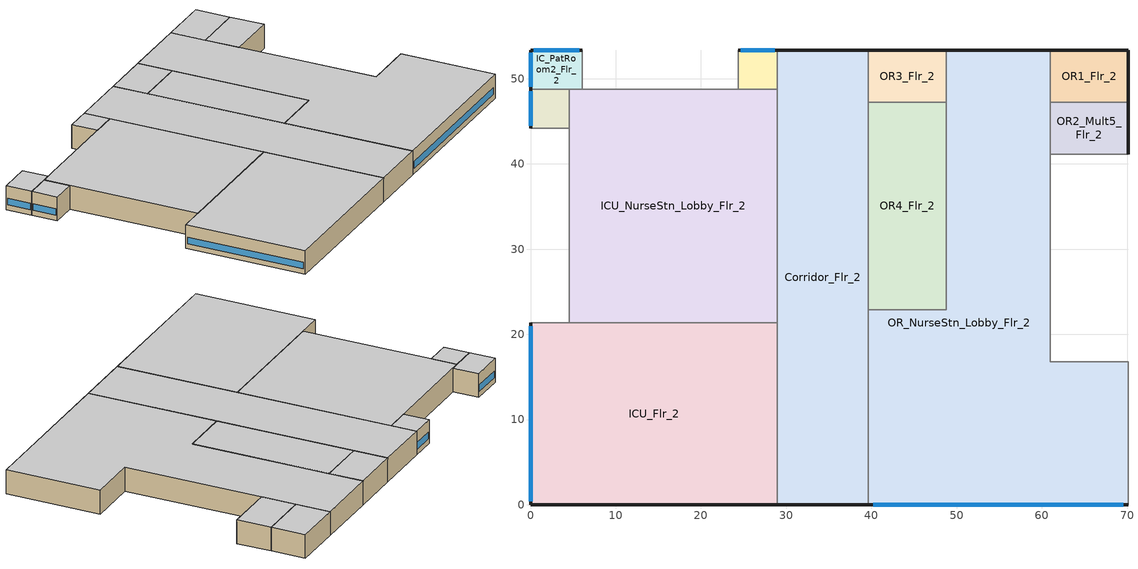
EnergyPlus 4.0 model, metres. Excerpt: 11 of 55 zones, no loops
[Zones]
Corridor_Flr_2
 floor adiabatic (INT-FLOOR-TOPSIDE): 39.62,53.34 39.62,0 28.96,0 28.96,53.34 z4.27
 wall outside (ext-walls-mass-nonres): 39.62,53.34 28.96,53.34 / 28.96,0 39.62,0 z4.27:8.54
 wall adiabatic (int-walls): 39.62,0 39.62,53.34 / 28.96,53.34 28.96,0 z4.27:8.54
 ceiling adiabatic (INT-FLOOR-UNDERSIDE): 28.96,53.34 28.96,0 39.62,0 39.62,53.34 z8.54
ICU_Flr_2
 floor adiabatic (INT-FLOOR-TOPSIDE): 28.96,21.34 28.96,0 0,0 0,21.34 z4.27
 wall outside (ext-walls-mass-nonres): 0,21.34 0,0 28.96,0 z4.27:8.54
 wall adiabatic (int-walls): 28.96,0 28.96,21.34 0,21.34 z4.27:8.54
 window (window-nonres-fixed): 0,20.94 0,0.4 z5.18:6.4
 ceiling adiabatic (INT-FLOOR-UNDERSIDE): 0,21.34 0,0 28.96,0 28.96,21.34 z8.54
ICU_NurseStn_Lobby_Flr_2
 floor adiabatic (INT-FLOOR-TOPSIDE): 4.57,21.34 4.57,48.77 28.96,48.77 28.96,21.34 z4.27
 wall adiabatic (int-walls): 28.96,21.34 28.96,48.77 4.57,48.77 4.57,21.34 28.96,21.34 z4.27:8.54
 ceiling adiabatic (INT-FLOOR-UNDERSIDE): 4.57,21.34 28.96,21.34 28.96,48.77 4.57,48.77 z8.54
IC_PatRoom1_Mult5_Flr_2
 floor adiabatic (INT-FLOOR-TOPSIDE): 28.96,53.34 28.96,48.77 24.38,48.77 24.38,53.34 z4.27
 wall outside (ext-walls-mass-nonres): 28.96,53.34 24.38,53.34 z4.27:8.54
 wall adiabatic (int-walls): 24.38,53.34 24.38,48.77 28.96,48.77 28.96,53.34 z4.27:8.54
 window (window-nonres-fixed): 28.68,53.34 24.66,53.34 z5.18:6.4
 ceiling adiabatic (INT-FLOOR-UNDERSIDE): 24.38,53.34 24.38,48.77 28.96,48.77 28.96,53.34 z8.54
IC_PatRoom2_Flr_2
 floor adiabatic (INT-FLOOR-TOPSIDE): 6.1,53.34 6.1,48.77 0,48.77 0,53.34 z4.27
 wall outside (ext-walls-mass-nonres): 6.1,53.34 0,53.34 0,48.77 z4.27:8.54
 wall adiabatic (int-walls): 0,48.77 6.1,48.77 6.1,53.34 z4.27:8.54
 window (window-nonres-fixed): 5.73,53.34 0.37,53.34 / 0,53.07 0,49.04 z5.18:6.4
 ceiling adiabatic (INT-FLOOR-UNDERSIDE): 0,53.34 0,48.77 6.1,48.77 6.1,53.34 z8.54
IC_PatRoom3_Mult6_Flr_2
 floor adiabatic (INT-FLOOR-TOPSIDE): 4.57,48.77 4.57,44.2 0,44.2 0,48.77 z4.27
 wall outside (ext-walls-mass-nonres): 0,48.77 0,44.2 z4.27:8.54
 wall adiabatic (int-walls): 0,44.2 4.57,44.2 4.57,48.77 0,48.77 z4.27:8.54
 window (window-nonres-fixed): 0,48.49 0,44.47 z5.18:6.4
 ceiling adiabatic (INT-FLOOR-UNDERSIDE): 0,48.77 0,44.2 4.57,44.2 4.57,48.77 z8.54
OR1_Flr_2
 floor adiabatic (INT-FLOOR-TOPSIDE): 70.1,53.34 70.1,47.24 60.96,47.24 60.96,53.34 z4.27
 wall outside (ext-walls-mass-nonres): 70.1,47.24 70.1,53.34 60.96,53.34 z4.27:8.54
 wall adiabatic (int-walls): 60.96,53.34 60.96,47.24 70.1,47.24 z4.27:8.54
 ceiling adiabatic (INT-FLOOR-UNDERSIDE): 60.96,53.34 60.96,47.24 70.1,47.24 70.1,53.34 z8.54
OR2_Mult5_Flr_2
 floor adiabatic (INT-FLOOR-TOPSIDE): 70.1,47.24 70.1,41.15 60.96,41.15 60.96,47.24 z4.27
 wall outside (ext-walls-mass-nonres): 70.1,41.15 70.1,47.24 z4.27:8.54
 wall adiabatic (int-walls): 70.1,47.24 60.96,47.24 60.96,41.15 70.1,41.15 z4.27:8.54
 ceiling adiabatic (INT-FLOOR-UNDERSIDE): 60.96,47.24 60.96,41.15 70.1,41.15 70.1,47.24 z8.54
OR3_Flr_2
 floor adiabatic (INT-FLOOR-TOPSIDE): 48.77,53.34 48.77,47.24 39.62,47.24 39.62,53.34 z4.27
 wall outside (ext-walls-mass-nonres): 48.77,53.34 39.62,53.34 z4.27:8.54
 wall adiabatic (int-walls): 39.62,53.34 39.62,47.24 48.77,47.24 48.77,53.34 z4.27:8.54
 ceiling adiabatic (INT-FLOOR-UNDERSIDE): 39.62,53.34 39.62,47.24 48.77,47.24 48.77,53.34 z8.54
OR4_Flr_2
 floor adiabatic (INT-FLOOR-TOPSIDE): 48.77,47.24 48.77,22.86 39.62,22.86 39.62,47.24 z4.27
 wall adiabatic (int-walls): 48.77,22.86 48.77,47.24 39.62,47.24 39.62,22.86 48.77,22.86 z4.27:8.54
 ceiling adiabatic (INT-FLOOR-UNDERSIDE): 39.62,47.24 39.62,22.86 48.77,22.86 48.77,47.24 z8.54
OR_NurseStn_Lobby_Flr_2
 floor adiabatic (INT-FLOOR-TOPSIDE): 39.62,0 39.62,22.86 48.77,22.86 48.77,53.34 60.96,53.34 60.96,16.76 70.1,16.76 70.1,0 z4.27
 wall outside (ext-walls-mass-nonres): 60.96,53.34 48.77,53.34 / 39.62,0 70.1,0 z4.27:8.54
 wall adiabatic (int-walls): 70.1,0 70.1,16.76 60.96,16.76 60.96,53.34 / 48.77,53.34 48.77,22.86 39.62,22.86 39.62,0 z4.27:8.54
 window (window-nonres-fixed): 40.2,0 69.53,0 z5.18:6.4
 ceiling adiabatic (INT-FLOOR-UNDERSIDE): 39.62,0 70.1,0 70.1,16.76 60.96,16.76 60.96,53.34 48.77,53.34 48.77,22.86 39.62,22.86 z8.54
[Site:Location]
USA AZ-PHOENIX: Latitude {deg}=33.42; Longitude {deg}=-112.02; Time Zone {hr}=-7; Elevation {m}=339
[SizingPeriod:DesignDay] Barometric Pressure {Pa}=97318; Rain {0-no,1-yes}=0; Snow on ground {0-no,1-yes}=0; Day of Month=21; Daylight Savings Time Indicator=0; Humidity Indicating Type=WetBulb
Name | Maximum Dry-Bulb Temperature {C} | Daily Temp Range {C} | Humidity Indicating Conditions at Maximum Dry-Bulb | Wind Speed {m/s} design conditions vs. traditional 6.71 m/s (15 mph) | Wind Direction {Degrees; N=0, S=180} | Clearness {0.0 to 1.1} | Month | Day Type | Wind Speed {m/s} design conditions vs. traditional 3.35 m/s (7mph)
PHOENIX Ann Htg 99.6% Condns DB | 2.9 | 0 | 2.9 | 2 | 120 | 0 | 12 | WinterDesignDay
PHOENIX Ann Clg .4% Condns WB=>MDB | 36 | 12.3 | 24.5 |  | 270 | 1 | 7 | SummerDesignDay | 4.1
[Site:GroundTemperature:BuildingSurface]
19.266, 19.196, 20.396, 21.375, 21.525, 21.18, 21.067, 21.286, 21.442, 21.586, 20.307, 19.387
[Site:WaterMainsTemperature]
Calculation Method=CORRELATION; Annual Average Outdoor Air Temperature {C}=22.47; Maximum Difference In Monthly Average Outdoor Air Temperatures {deltaC}=21.9
[Building]
Benchmark Hospital Post-1980 V1.2_4.0: North Axis=0; Terrain=City; Loads Convergence Tolerance Value=0.04; Temperature Convergence Tolerance Value=0.2; Solar Distribution=FullInteriorAndExterior; Maximum Number of Warmup Days=25
[Construction]
ext-walls-mass-nonres: 1IN Stucco, 8IN Concrete HW, Mass NonRes Wall Insulation, 1/2IN Gypsum
int-walls: 1/2IN Gypsum, 1/2IN Gypsum
INT-FLOOR-TOPSIDE: MAT-CC05 4 HW CONCRETE, CP02 CARPET PAD
INT-FLOOR-UNDERSIDE: CP02 CARPET PAD, MAT-CC05 4 HW CONCRETE
window-nonres-fixed: ExistingBuildingNonRes Fixed Assembly Window
InteriorFurnishings: Std Wood 6inch
[Material] Thermal Absorptance=0.9
Name | Roughness | Thickness {m} | Conductivity {W/m-K} | Density {kg/m3} | Specific Heat {J/kg-K} | Solar Absorptance | Visible Absorptance | Thickness | Conductivity | Density | Specific Heat
Mass NonRes Wall Insulation | MediumRough | 0.000436781 | 0.049 | 265 | 836.8 | 0.7 | 0.7
1/2IN Gypsum | Smooth | 0.0127 | 0.16 | 784.9 | 830 | 0.92 | 0.92
1IN Stucco | Smooth |  |  |  |  | 0.92 | 0.92 | 0.0253 | 0.6918 | 1858 | 837
8IN CONCRETE HW | Rough | 0.2032 | 1.311 | 2240 | 836.8 | 0.7 | 0.7
MAT-CC05 4 HW CONCRETE | Rough | 0.1016 | 1.311 | 2240 | 836.8 | 0.7 | 0.7
Std Wood 6inch | MediumSmooth | 0.15 | 0.12 | 540 | 1210 | 0.7 | 0.7
[Material:NoMass]
CP02 CARPET PAD: Roughness=VeryRough; Thermal Resistance {(m2-K)/W}=0.2165; Thermal Absorptance=0.9; Solar Absorptance=0.7; Visible Absorptance=0.8
[WindowMaterial:SimpleGlazingSystem]
ExistingBuildingNonRes Fixed Assembly Window: U-Factor=6.92716; Solar Heat Gain Coefficient=0.25
[Zone] Type=1; Ceiling Height=4.2683; Part of Total Floor Area=Yes
Name | Multiplier | Volume
Corridor_Flr_2 | 1 | 2428.79
ICU_Flr_2 | 1 | 2637.63
ICU_NurseStn_Lobby_Flr_2 | 1 | 2854.51
IC_PatRoom1_Mult5_Flr_2 | 5 | 89.21
IC_PatRoom2_Flr_2 | 1 | 118.96
IC_PatRoom3_Mult6_Flr_2 | 6 | 89.21
OR1_Flr_2; OR3_Flr_2 | 1 | 237.91
OR2_Mult5_Flr_2 | 5 | 237.91
OR4_Flr_2 | 1 | 951.7
OR_NurseStn_Lobby_Flr_2 | 1 | 4322.24
[People] Number of People Calculation Method=Area/Person; Fraction Radiant=0.3; User Specified Sensible Fraction=AUTOCALCULATE; Activity Level Schedule=ACTIVITY_SCH; Enable ASHRAE 55 Comfort Warnings=No; MRT Calculation=ZoneAveraged; Work Efficiency Schedule=WORK_EFF_SCH; Clothing Schedule=CLOTHING_SCH; Air Velocity Schedule=AIR_VELO_SCH; Thermal Comfort Report=FANGER
Name | Zone | Schedule | Zone Area per Person
Corridor_Flr_2 People | Corridor_Flr_2 | ADMIN_OCC_SCH | 92.5926
ICU_Flr_2 People | ICU_Flr_2 | CRITICAL_OCC_SCH | 18.5874
ICU_NurseStn_Lobby_Flr_2 People | ICU_NurseStn_Lobby_Flr_2 | ADMIN_OCC_SCH | 69.9301
IC_PatRoom1_Mult5_Flr_2 People | IC_PatRoom1_Mult5_Flr_2 | CRITICAL_OCC_SCH | 18.5874
IC_PatRoom2_Flr_2 People | IC_PatRoom2_Flr_2 | CRITICAL_OCC_SCH | 18.5874
IC_PatRoom3_Mult6_Flr_2 People | IC_PatRoom3_Mult6_Flr_2 | CRITICAL_OCC_SCH | 18.5874
OR1_Flr_2 People | OR1_Flr_2 | CRITICAL_OCC_SCH | 18.5874
OR2_Mult5_Flr_2 People | OR2_Mult5_Flr_2 | CRITICAL_OCC_SCH | 18.5874
OR3_Flr_2 People | OR3_Flr_2 | CRITICAL_OCC_SCH | 18.5874
OR4_Flr_2 People | OR4_Flr_2 | CRITICAL_OCC_SCH | 18.5874
OR_NurseStn_Lobby_Flr_2 People | OR_NurseStn_Lobby_Flr_2 | ADMIN_OCC_SCH | 69.9301
[Lights] Design Level Calculation Method=Watts/Area; Return Air Fraction=0; Fraction Radiant=0.7; Fraction Visible=0.2; Fraction Replaceable=1; Return Air Fraction is Calculated from Plenum Temperature=No
Name | Zone | Schedule | Watts per Zone Area {W/m2}
Corridor_Flr_2_Lights | Corridor_Flr_2 | ADMIN_LIGHT_SCH | 14.59
ICU_Flr_2_Lights | ICU_Flr_2 | CRITICAL_LIGHT_SCH | 41.35
ICU_NurseStn_Lobby_Flr_2_Lights | ICU_NurseStn_Lobby_Flr_2 | ADMIN_LIGHT_SCH | 18.45
IC_PatRoom1_Mult5_Flr_2_Lights | IC_PatRoom1_Mult5_Flr_2 | CRITICAL_LIGHT_SCH | 41.35
IC_PatRoom2_Flr_2_Lights | IC_PatRoom2_Flr_2 | CRITICAL_LIGHT_SCH | 41.35
IC_PatRoom3_Mult6_Flr_2_Lights | IC_PatRoom3_Mult6_Flr_2 | CRITICAL_LIGHT_SCH | 41.35
OR1_Flr_2_Lights | OR1_Flr_2 | CRITICAL_LIGHT_SCH | 104.9
OR2_Mult5_Flr_2_Lights | OR2_Mult5_Flr_2 | CRITICAL_LIGHT_SCH | 104.9
OR3_Flr_2_Lights | OR3_Flr_2 | CRITICAL_LIGHT_SCH | 104.9
OR4_Flr_2_Lights | OR4_Flr_2 | CRITICAL_LIGHT_SCH | 104.9
OR_NurseStn_Lobby_Flr_2_Lights | OR_NurseStn_Lobby_Flr_2 | ADMIN_LIGHT_SCH | 15.7
[ElectricEquipment] Design Level Calculation Method=Watts/Area; Fraction Latent=0; Fraction Radiant=0.5; Fraction Lost=0
Name | Zone | Schedule | Watts per Zone Floor Area {W/m2}
ICU_Flr_2_MiscPlug_Equip | ICU_Flr_2 | CRITICAL_EQUIP_SCH | 32.28
ICU_NurseStn_Lobby_Flr_2_MiscPlug_Equip | ICU_NurseStn_Lobby_Flr_2 | ADMIN_EQUIP_SCH | 21.52
IC_PatRoom1_Mult5_Flr_2_MiscPlug_Equip | IC_PatRoom1_Mult5_Flr_2 | CRITICAL_EQUIP_SCH | 32.28
IC_PatRoom2_Flr_2_MiscPlug_Equip | IC_PatRoom2_Flr_2 | CRITICAL_EQUIP_SCH | 32.28
IC_PatRoom3_Mult6_Flr_2_MiscPlug_Equip | IC_PatRoom3_Mult6_Flr_2 | CRITICAL_EQUIP_SCH | 32.28
OR1_Flr_2_MiscPlug_Equip | OR1_Flr_2 | CRITICAL_EQUIP_SCH | 43.04
OR2_Mult5_Flr_2_MiscPlug_Equip | OR2_Mult5_Flr_2 | CRITICAL_EQUIP_SCH | 43.04
OR3_Flr_2_MiscPlug_Equip | OR3_Flr_2 | CRITICAL_EQUIP_SCH | 43.04
OR4_Flr_2_MiscPlug_Equip | OR4_Flr_2 | CRITICAL_EQUIP_SCH | 43.04
OR_NurseStn_Lobby_Flr_2_MiscPlug_Equip | OR_NurseStn_Lobby_Flr_2 | ADMIN_EQUIP_SCH | 11.19
[Exterior:Lights]
Exterior Facade Lighting: Schedule=ALWAYS_ON; Design Level=6881; Control Option=AstronomicalClock
[Exterior:FuelEquipment]
Elevators: Fuel Use Type=Electricity; Schedule=BLDG_ELEVATORS; Design Level {W}=162963
[ZoneInfiltration:DesignFlowRate] Schedule=INFIL_QUARTER_ON_SCH; Design Volume Flow Rate Calculation Method=Flow/ExteriorWallArea; Flow per Exterior Surface Area {m3/s/m2}=0.001133; Constant Term Coefficient=1; Temperature Term Coefficient=0; Velocity Term Coefficient=0; Velocity Squared Term Coefficient=0
Name | Zone
Corridor_Flr_2_Infiltration | Corridor_Flr_2
ICU_Flr_2_Infiltration | ICU_Flr_2
IC_PatRoom1_Mult5_Flr_2_Infiltration | IC_PatRoom1_Mult5_Flr_2
IC_PatRoom2_Flr_2_Infiltration | IC_PatRoom2_Flr_2
IC_PatRoom3_Mult6_Flr_2_Infiltration | IC_PatRoom3_Mult6_Flr_2
OR1_Flr_2_Infiltration | OR1_Flr_2
OR2_Mult5_Flr_2_Infiltration | OR2_Mult5_Flr_2
OR3_Flr_2_Infiltration | OR3_Flr_2
OR_NurseStn_Lobby_Flr_2_Infiltration | OR_NurseStn_Lobby_Flr_2
[InternalMass] Construction=InteriorFurnishings
Name | Zone | Surface Area
Corridor_Flr_2 Internal Mass | Corridor_Flr_2 | 1138.06
ICU_Flr_2 Internal Mass | ICU_Flr_2 | 1235.93
ICU_NurseStn_Lobby_Flr_2 Internal Mass | ICU_NurseStn_Lobby_Flr_2 | 1337.54
IC_PatRoom1_Mult5_Flr_2 Internal Mass | IC_PatRoom1_Mult5_Flr_2 | 41.8064
IC_PatRoom2_Flr_2 Internal Mass | IC_PatRoom2_Flr_2 | 55.7418
IC_PatRoom3_Mult6_Flr_2 Internal Mass | IC_PatRoom3_Mult6_Flr_2 | 41.8064
OR1_Flr_2 Internal Mass | OR1_Flr_2 | 111.4836
OR2_Mult5_Flr_2 Internal Mass | OR2_Mult5_Flr_2 | 111.4836
OR3_Flr_2 Internal Mass | OR3_Flr_2 | 111.4836
OR4_Flr_2 Internal Mass | OR4_Flr_2 | 445.9346
OR_NurseStn_Lobby_Flr_2 Internal Mass | OR_NurseStn_Lobby_Flr_2 | 2025.29
[Schedule:Compact]
ALWAYS_ON: Through: 12/31, For: AllDays, Until: 24:00, 1
ADMIN_EQUIP_SCH: Fraction, Through: 12/31, For: Weekdays, Until: 04:00, 0.3, Until: 06:00, 0.5, Until: 18:00, 1, Until: 20:00, 0.5, Until: 24:00, 0.3, For: SummerDesignDay, Until: 04:00, 0.3, Until: 06:00, 0.5, Until: 18:00, 1, Until: 20:00, 0.5, Until: 24:00, 0.3, For: WinterDesignDay, Until: 07:00, 0.3, Until: 09:00, 0.5, Until: 15:00, 0.8, Until: 20:00, 0.5, Until: 24:00, 0.3, For: Saturday, Until: 07:00, 0.3, Until: 09:00, 0.5, Until: 15:00, 0.8, Until: 20:00, 0.5, Until: 24:00, 0.3, For: AllOtherDays, Until: 08:00, 0.3, Until: 17:00, 0.5, Until: 24:00, 0.3
ADMIN_LIGHT_SCH: Fraction, Through: 12/31, For: Weekdays, Until: 04:00, 0.1, Until: 06:00, 0.3, Until: 07:00, 0.6, Until: 18:00, 0.9, Until: 20:00, 0.6, Until: 22:00, 0.3, Until: 24:00, 0.1, For: SummerDesignDay, Until: 04:00, 0.1, Until: 06:00, 0.3, Until: 07:00, 0.6, Until: 18:00, 0.9, Until: 20:00, 0.6, Until: 22:00, 0.3, Until: 24:00, 0.1, For: WinterDesignDay, Until: 07:00, 0.1, Until: 09:00, 0.3, Until: 15:00, 0.4, Until: 20:00, 0.3, Until: 24:00, 0.1, For: Saturday, Until: 07:00, 0.1, Until: 09:00, 0.3, Until: 15:00, 0.4, Until: 20:00, 0.3, Until: 24:00, 0.1, For: AllOtherDays, Until: 08:00, 0.05, Until: 17:00, 0.1, Until: 24:00, 0.05
ADMIN_OCC_SCH: Fraction, Through: 12/31, For: Weekdays, Until: 04:00, 0.05, Until: 06:00, 0.2, Until: 07:00, 0.5, Until: 18:00, 0.9, Until: 20:00, 0.5, Until: 22:00, 0.2, Until: 24:00, 0.05, For: SummerDesignDay, Until: 04:00, 0.05, Until: 06:00, 0.2, Until: 07:00, 0.5, Until: 18:00, 0.9, Until: 20:00, 0.5, Until: 22:00, 0.2, Until: 24:00, 0.05, For: WinterDesignDay, Until: 07:00, 0.05, Until: 09:00, 0.2, Until: 15:00, 0.3, Until: 20:00, 0.2, Until: 24:00, 0.05, For: Saturday, Until: 07:00, 0.05, Until: 09:00, 0.2, Until: 15:00, 0.3, Until: 20:00, 0.2, Until: 24:00, 0.05, For: Sunday Holidays AllOtherDays, Until: 08:00, 0, Until: 17:00, 0.05, Until: 24:00, 0
BLDG_ELEVATORS: Fraction, Through: 12/31, For: Weekdays SummerDesignDay, Until: 07:00, 0.2, Until: 08:00, 0.5, Until: 09:00, 0.75, Until: 10:00, 1, Until: 11:00, 1, Until: 12:00, 1, Until: 13:00, 0.75, Until: 14:00, 1, Until: 15:00, 1, Until: 16:00, 1, Until: 17:00, 1, Until: 18:00, 1, Until: 19:00, 0.52, Until: 20:00, 0.52, Until: 21:00, 0.52, Until: 22:00, 0.28, Until: 24:00, 0.2, For: Saturday WinterDesignDay, Until: 07:00, 0.2, Until: 08:00, 0.4, Until: 09:00, 0.46, Until: 10:00, 0.7, Until: 11:00, 0.7, Until: 12:00, 0.7, Until: 13:00, 0.51, Until: 14:00, 0.51, Until: 15:00, 0.51, Until: 16:00, 0.51, Until: 17:00, 0.51, Until: 18:00, 0.25, Until: 24:00, 0.2, For: AllOtherDays, Until: 08:00, 0.2, Until: 16:00, 0.4, Until: 24:00, 0.2
CRITICAL_EQUIP_SCH: Fraction, Through: 12/31, For: Weekdays, Until: 04:00, 0.5, Until: 06:00, 0.5, Until: 18:00, 1, Until: 20:00, 0.8, Until: 24:00, 0.5, For: SummerDesignDay, Until: 04:00, 0.5, Until: 06:00, 0.5, Until: 18:00, 1, Until: 20:00, 0.8, Until: 24:00, 0.5, For: WinterDesignDay, Until: 04:00, 0.5, Until: 06:00, 0.5, Until: 18:00, 1, Until: 20:00, 0.8, Until: 24:00, 0.5, For: Saturday, Until: 04:00, 0.5, Until: 06:00, 0.5, Until: 18:00, 1, Until: 20:00, 0.8, Until: 24:00, 0.5, For: Sunday Holidays AllOtherDays, Until: 04:00, 0.5, Until: 06:00, 0.5, Until: 18:00, 1, Until: 20:00, 0.8, Until: 24:00, 0.5
CRITICAL_LIGHT_SCH: Fraction, Through: 12/31, For: Weekdays, Until: 04:00, 0.5, Until: 06:00, 0.7, Until: 18:00, 0.9, Until: 22:00, 0.7, Until: 24:00, 0.5, For: SummerDesignDay, Until: 04:00, 0.5, Until: 06:00, 0.7, Until: 18:00, 0.9, Until: 22:00, 0.7, Until: 24:00, 0.5, For: WinterDesignDay, Until: 04:00, 0.5, Until: 06:00, 0.7, Until: 18:00, 0.9, Until: 22:00, 0.7, Until: 24:00, 0.5, For: Saturday, Until: 04:00, 0.5, Until: 06:00, 0.7, Until: 18:00, 0.9, Until: 22:00, 0.7, Until: 24:00, 0.5, For: AllOtherDays, Until: 04:00, 0.5, Until: 06:00, 0.7, Until: 18:00, 0.9, Until: 22:00, 0.7, Until: 24:00, 0.5
CRITICAL_OCC_SCH: Fraction, Through: 12/31, For: Weekdays, Until: 04:00, 0.4, Until: 06:00, 0.65, Until: 18:00, 0.9, Until: 22:00, 0.65, Until: 24:00, 0.4, For: SummerDesignDay, Until: 04:00, 0.4, Until: 06:00, 0.65, Until: 18:00, 0.9, Until: 22:00, 0.65, Until: 24:00, 0.4, For: WinterDesignDay, Until: 04:00, 0.4, Until: 06:00, 0.65, Until: 18:00, 0.9, Until: 22:00, 0.65, Until: 24:00, 0.4, For: Saturday, Until: 04:00, 0.4, Until: 06:00, 0.65, Until: 18:00, 0.9, Until: 22:00, 0.65, Until: 24:00, 0.4, For: AllOtherDays, Until: 04:00, 0.4, Until: 06:00, 0.65, Until: 18:00, 0.9, Until: 22:00, 0.65, Until: 24:00, 0.4
INFIL_QUARTER_ON_SCH: Through: 12/31, For: Weekdays, Until: 24:00, 0.25, For: Saturday, Until: 24:00, 0.25, For: SummerDesignDay WinterDesignDay, Until: 24:00, 1, For: AllOtherDays, Until: 24:00, 0.25
WORK_EFF_SCH: Fraction, Through: 12/31, For: AllDays, Until: 24:00, 0
CLOTHING_SCH: Any Number, Through: 04/30, For: AllDays, Until: 24:00, 1, Through: 09/30, For: AllDays, Until: 24:00, 0.5, Through: 12/31, For: AllDays, Until: 24:00, 1
ACTIVITY_SCH: Any Number, Through: 12/31, For: AllDays, Until: 24:00, 120
AIR_VELO_SCH: Any Number, Through: 12/31, For: AllDays, Until: 24:00, 0.2
